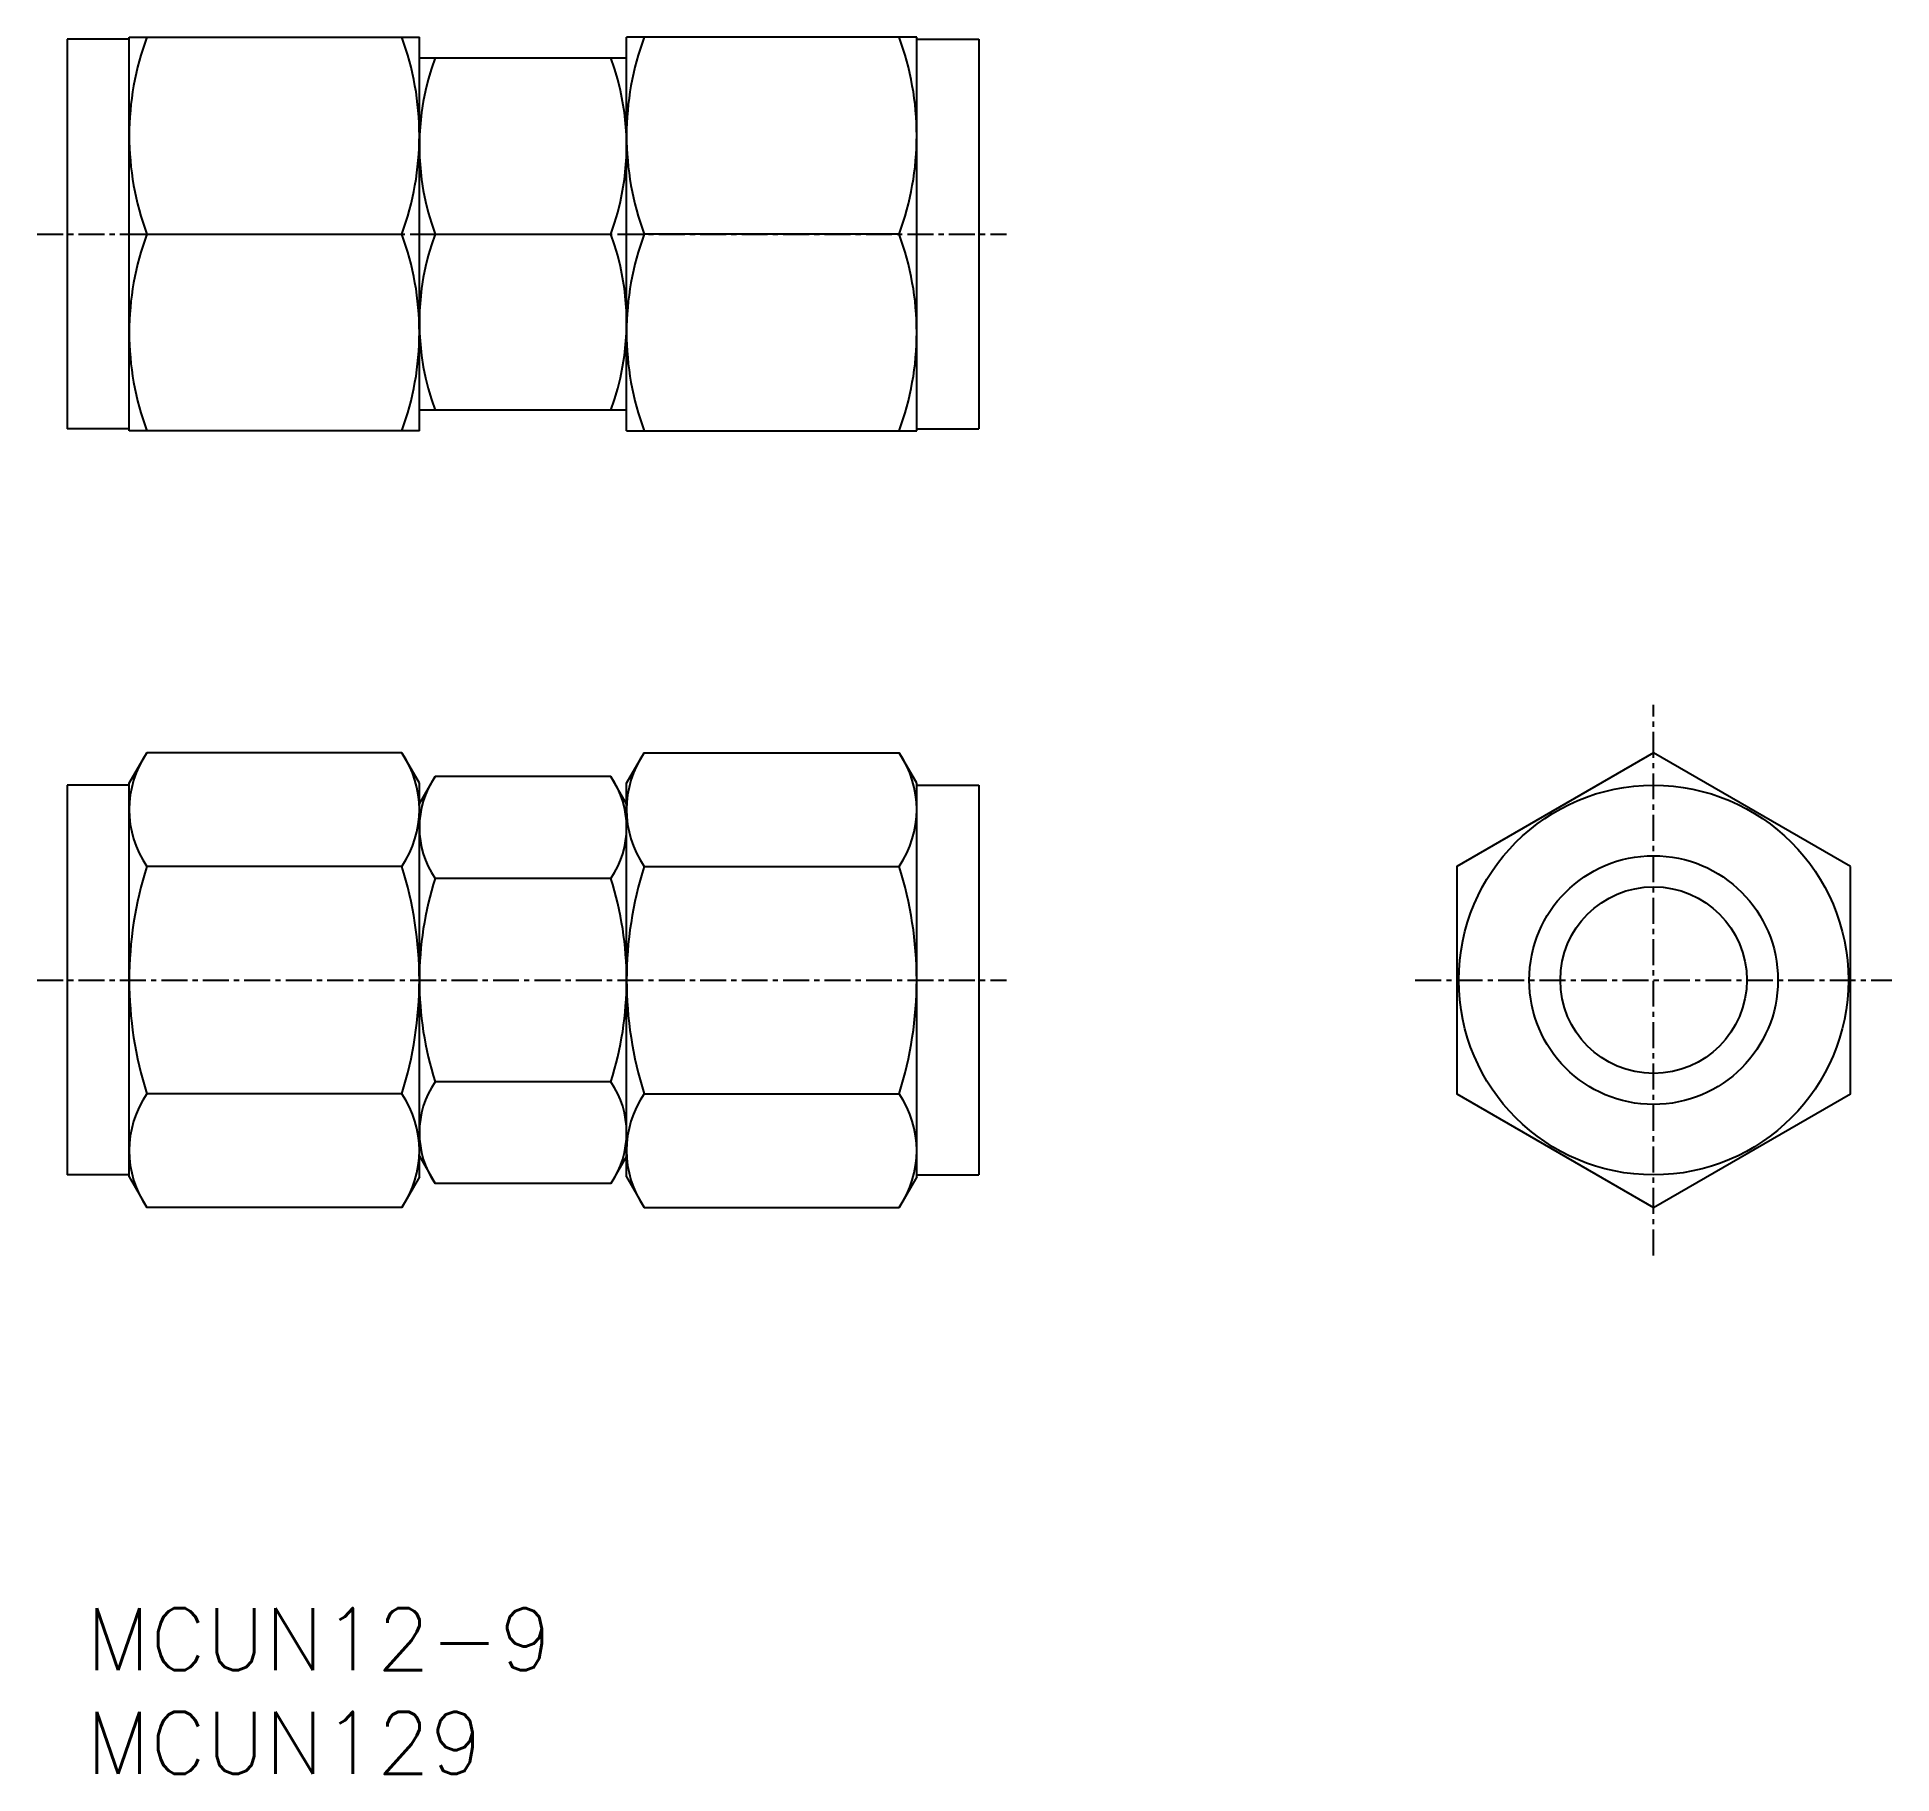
# Model space of a CAD drawing. Extents: x 104.6 to 194.1, y 62 to 145.8.
import ezdxf
from ezdxf.enums import TextEntityAlignment as Align

# ---------------------------------------------------------------- set-up
doc = ezdxf.new("R2010")
doc.units = 0
doc.linetypes.add('CENTER', pattern=[2, 1.25, -0.25, 0.25, -0.25])
doc.layers.get('0').update_dxf_attribs({"linetype": 'CONTINUOUS'})
doc.layers.add('CENTER', color=1, linetype='CENTER')
doc.styles.get("Standard").update_dxf_attribs({"font": 'txt.shx', "bigfont": 'extfont.shx'})

msp = doc.modelspace()

# ---------------------------------------------------------------- linework, layer by layer
at = {"color": 7, "linetype": 'CONTINUOUS'}
for p, q in [((106.031, 145.711), (106.031, 126.911)), ((109.031, 145.711), (106.031, 145.711)), ((109.031, 126.811), (109.031, 145.811)), ((109.031, 145.811), (123.031, 145.811)), ((123.031, 126.811), (123.031, 145.811)), ((133.031, 126.811), (133.031, 145.811)), ((147.031, 145.811), (133.031, 145.811)), ((147.031, 126.811), (147.031, 145.811)), ((147.031, 145.711), (150.031, 145.711)), ((150.031, 145.711), (150.031, 126.911)), ((123.031, 144.811), (133.031, 144.811)), ((123.031, 127.811), (123.031, 144.811)), ((133.031, 127.811), (133.031, 144.811)), ((109.88, 136.311), (122.183, 136.311)), ((123.791, 136.311), (132.272, 136.311)), ((146.183, 136.311), (133.88, 136.311)), ((133.031, 127.811), (123.031, 127.811)), ((109.031, 126.911), (106.031, 126.911)), ((123.031, 126.811), (109.031, 126.811)), ((133.031, 126.811), (147.031, 126.811)), ((147.031, 126.911), (150.031, 126.911)), ((109.031, 109.82), (109.88, 111.289)), ((122.183, 111.289), (109.88, 111.289)), ((123.031, 109.82), (122.183, 111.289)), ((133.031, 109.82), (133.88, 111.289)), ((133.88, 111.289), (146.183, 111.289)), ((147.031, 109.82), (146.183, 111.289)), ((123.031, 108.82), (123.791, 110.134)), ((132.272, 110.134), (123.791, 110.134)), ((133.031, 108.82), (132.272, 110.134)), ((106.031, 109.72), (106.031, 90.92)), ((109.031, 109.72), (106.031, 109.72)), ((109.031, 90.82), (109.031, 109.82)), ((123.031, 90.82), (123.031, 109.82)), ((133.031, 90.82), (133.031, 109.82)), ((147.031, 90.82), (147.031, 109.82)), ((147.031, 109.72), (150.031, 109.72)), ((150.031, 109.72), (150.031, 90.92)), ((123.031, 91.82), (123.031, 108.82)), ((133.031, 91.82), (133.031, 108.82)), ((122.183, 105.804), (109.88, 105.804)), ((133.88, 105.804), (146.183, 105.804)), ((132.272, 105.227), (123.791, 105.227)), ((132.272, 95.412), (123.791, 95.412)), ((109.031, 94.835), (109.031, 94.835)), ((122.183, 94.835), (109.88, 94.835)), ((133.88, 94.835), (146.183, 94.835)), ((147.031, 94.835), (147.031, 94.835)), ((123.031, 91.82), (123.791, 90.505)), ((133.031, 91.82), (132.272, 90.505)), ((109.031, 90.92), (106.031, 90.92)), ((109.031, 90.82), (109.88, 89.35)), ((123.031, 90.82), (122.183, 89.35)), ((132.272, 90.505), (123.791, 90.505)), ((133.031, 90.82), (133.88, 89.35)), ((147.031, 90.82), (146.183, 89.35)), ((147.031, 90.92), (150.031, 90.92)), ((122.183, 89.35), (109.88, 89.35)), ((133.88, 89.35), (146.183, 89.35))]:
    msp.add_line(p, q, dxfattribs=at)
msp.add_lwpolyline([(192.09, 105.804), (182.59, 111.289), (173.09, 105.804), (173.09, 94.835), (182.59, 89.35), (192.09, 94.835)], close=True, dxfattribs=at)
for radius in [9.4, 4.5]:
    msp.add_circle((182.59, 100.32), radius, dxfattribs=at)
at = {"color": 3, "linetype": 'CONTINUOUS'}
msp.add_circle((182.59, 100.32), 6, dxfattribs=at)
at = {"color": 7, "linetype": 'CONTINUOUS'}
for centre, radius, start, end in [((122.751, 141.061), 13.72, 159.74383, 200.25617), ((109.312, 141.061), 13.72, 339.74383, 20.25617), ((146.751, 141.061), 13.72, 159.74383, 200.25617), ((133.312, 141.061), 13.72, 339.74383, 20.25617), ((135.307, 140.561), 12.275, 159.74383, 200.25617), ((120.756, 140.561), 12.275, 339.74383, 20.25617), ((122.751, 131.561), 13.72, 159.74383, 200.25617), ((109.312, 131.561), 13.72, 339.74383, 20.25617), ((135.307, 132.061), 12.275, 159.74383, 200.25617), ((120.756, 132.061), 12.275, 339.74383, 20.25617), ((146.751, 131.561), 13.72, 159.74383, 200.25617), ((133.312, 131.561), 13.72, 339.74383, 20.25617), ((113.883, 108.547), 4.853, 145.58895, 214.41106), ((118.179, 108.547), 4.853, 325.58894, 34.41105), ((137.883, 108.547), 4.853, 145.58895, 214.41106), ((142.179, 108.547), 4.853, 325.58894, 34.41105), ((127.373, 107.681), 4.342, 145.58895, 214.41106), ((128.69, 107.681), 4.342, 325.58894, 34.41105), ((127.183, 100.32), 18.151, 162.41204, 197.58796), ((104.88, 100.32), 18.151, 342.41204, 17.58796), ((151.183, 100.32), 18.151, 162.41204, 197.58796), ((128.88, 100.32), 18.151, 342.41204, 17.58796), ((139.272, 100.32), 16.241, 162.41204, 197.58796), ((116.791, 100.32), 16.241, 342.41204, 17.58796), ((127.373, 92.958), 4.342, 145.58894, 214.41105), ((128.69, 92.958), 4.342, 325.58895, 34.41106), ((113.883, 92.092), 4.853, 145.58894, 214.41105), ((118.179, 92.092), 4.853, 325.58895, 34.41106), ((137.883, 92.092), 4.853, 145.58894, 214.41105), ((142.179, 92.092), 4.853, 325.58895, 34.41106)]:
    msp.add_arc(centre, radius, start, end, dxfattribs=at)
at = {"layer": 'CENTER', "color": 1, "linetype": 'CENTER'}
for p, q in [((104.585, 136.311), (151.369, 136.311)), ((182.59, 87.04), (182.59, 113.599)), ((104.585, 100.32), (151.369, 100.32)), ((171.09, 100.32), (194.09, 100.32))]:
    msp.add_line(p, q, dxfattribs=at)

# ---------------------------------------------------------------- texts
at = {"color": 7, "linetype": 'CONTINUOUS'}
for s, p in [('MCUN12-9', (106.959, 68.524)), ('MCUN129', (106.959, 63.524))]:
    msp.add_text(s, height=3, dxfattribs=at).set_placement(p, align=Align.MIDDLE_LEFT)

doc.saveas('drawing.dxf')
